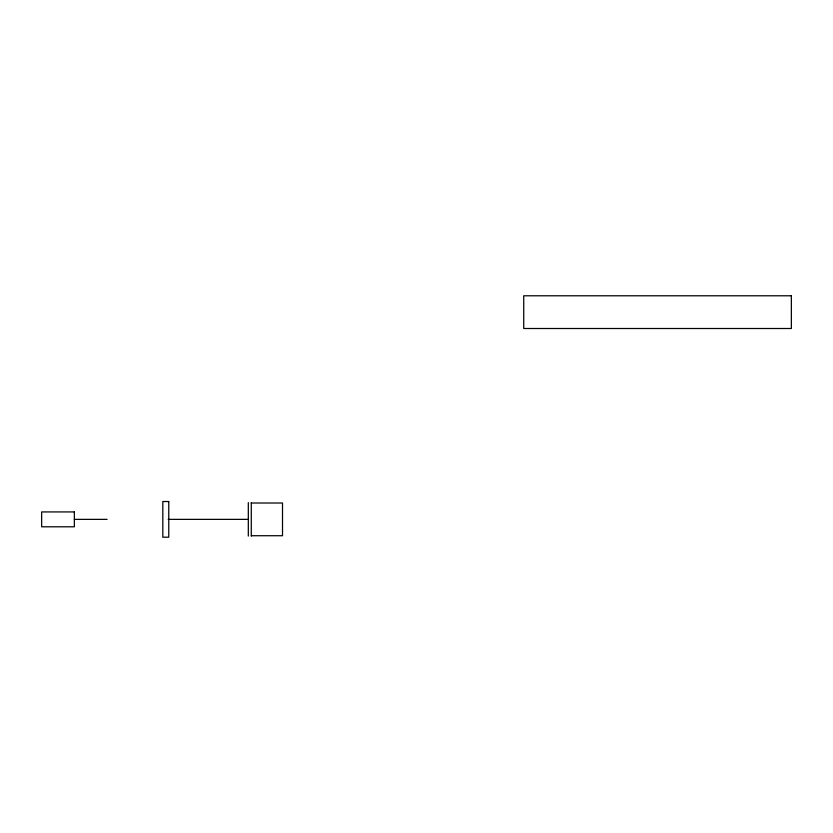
<?xml version="1.0" encoding="UTF-8"?>
<svg xmlns="http://www.w3.org/2000/svg" width="833" height="833" viewBox="0 0 833 833"><rect width="100%" height="100%" fill="white"/><g stroke="black" fill="none" stroke-linecap="round" stroke-linejoin="round"><path stroke-width="1.25" d="M251.285 503.017L282.512 503.017L282.512 535.723L251.285 535.723M74.356 519.365L107.072 519.365M168.183 519.365L248.317 519.365M251.285 502.643L251.285 536.098M248.317 502.643L248.317 536.098M791.35 295.788L523.728 295.788L523.728 328.504L791.35 328.504L791.35 295.788M168.766 501.528L162.82 501.528L162.82 537.212L168.766 537.212L168.766 501.528M74.356 511.931L41.65 511.931L41.65 526.8L74.356 526.8L74.356 511.931"/></g></svg>
